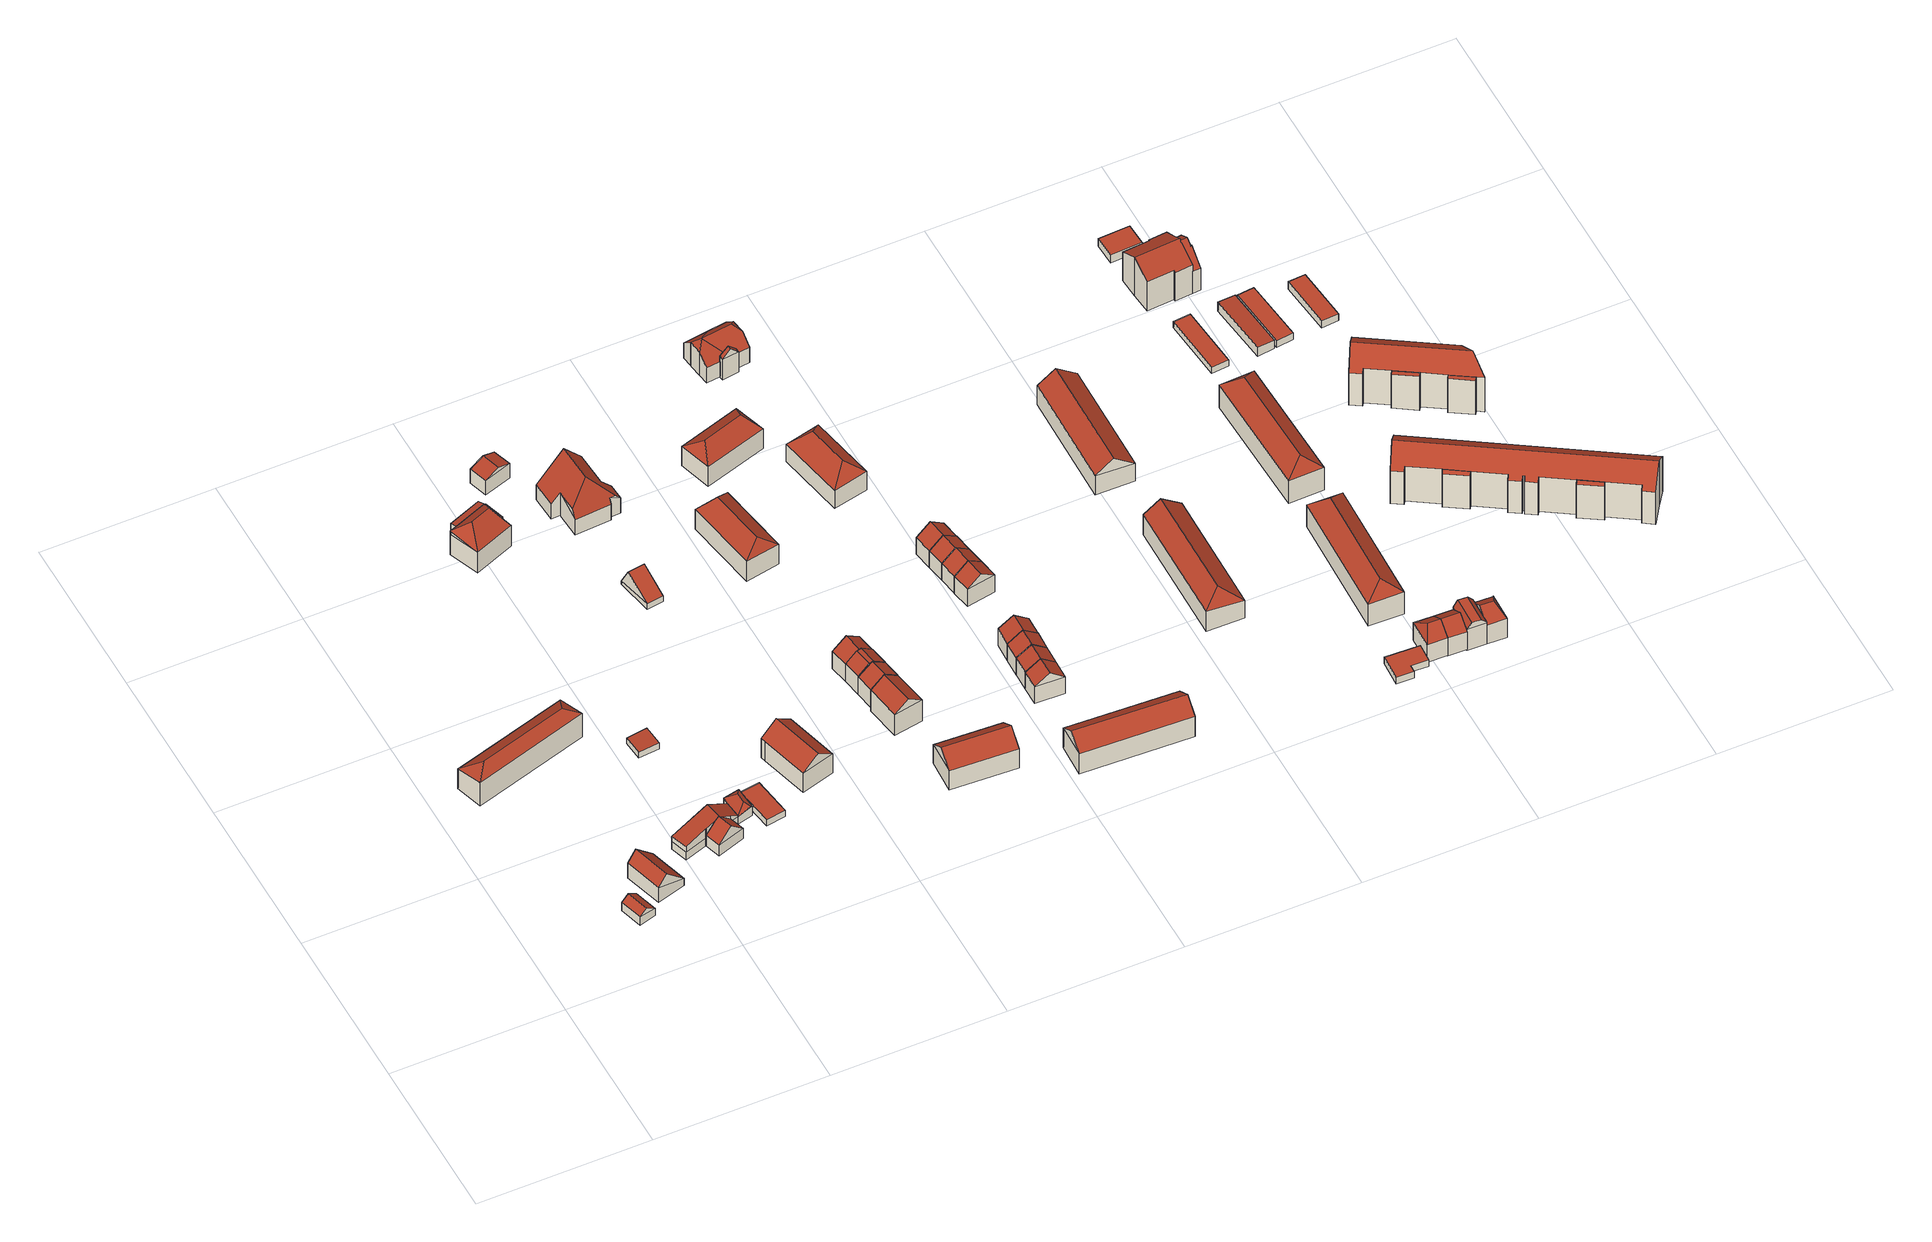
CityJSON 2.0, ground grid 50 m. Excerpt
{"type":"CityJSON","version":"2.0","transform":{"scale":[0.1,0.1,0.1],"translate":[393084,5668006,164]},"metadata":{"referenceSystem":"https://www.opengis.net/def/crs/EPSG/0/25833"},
"CityObjects":{
"building1":{"type":"Building","attributes":{"Dachtyp_tdc":"tdcGableRoof","Gemeindeschluessel":14627140,"Dachneigung":35.38,"QualitaetDacherkennung":82,"Geometrietyp2DReferenz":"3000","function":"31001_9998","roofType":"3100","measuredHeight":4.7},"geometry":[{"type":"MultiSurface","lod":"2","boundaries":[[[0,1,2,3]],[[1,4,5,2]],[[4,6,7,5]],[[6,0,3,7]],[[4,1,8]],[[0,6,9]],[[1,0,9,8]],[[6,4,8,9]],[[3,2,5,7]]],"semantics":{"surfaces":[{"type":"WallSurface"},{"type":"RoofSurface"},{"type":"GroundSurface"}],"values":[0,0,0,0,0,0,1,1,2]}}]},
"building2":{"type":"Building","attributes":{"Dachtyp_tdc":"tdcGableRoof","Gemeindeschluessel":14627140,"Dachneigung":45.88,"QualitaetDacherkennung":68,"Geometrietyp2DReferenz":"3000","function":"31001_9998","roofType":"3100","measuredHeight":8.75},"geometry":[{"type":"MultiSurface","lod":"2","boundaries":[[[10,11,12,13]],[[11,14,15,12]],[[14,16,17,15]],[[16,10,13,17]],[[14,11,18]],[[10,16,19]],[[11,10,19,18]],[[16,14,18,19]],[[13,12,15,17]]],"semantics":{"surfaces":[{"type":"WallSurface"},{"type":"RoofSurface"},{"type":"GroundSurface"}],"values":[0,0,0,0,0,0,1,1,2]}}]},
"building3":{"type":"Building","attributes":{"Dachtyp_tdc":"tdcHipRoof","Gemeindeschluessel":14627140,"Dachneigung":37.6,"QualitaetDacherkennung":74,"Geometrietyp2DReferenz":"3000","function":"31001_9998","roofType":"3200","measuredHeight":11.15},"geometry":[{"type":"MultiSurface","lod":"2","boundaries":[[[20,21,22,23]],[[21,24,25,22]],[[24,26,27,25]],[[26,20,23,27]],[[24,21,28]],[[20,26,29]],[[21,20,29,28]],[[26,24,28,29]],[[23,22,25,27]]],"semantics":{"surfaces":[{"type":"WallSurface"},{"type":"RoofSurface"},{"type":"GroundSurface"}],"values":[0,0,0,0,1,1,1,1,2]}}]},
"building4":{"type":"Building","attributes":{"Gemeindeschluessel":14627140,"Geometrietyp2DReferenz":"3000","function":"31001_9998","roofType":"9999"},"children":["building4-1","building4-2"]},
"building4-1":{"type":"BuildingPart","attributes":{"Dachtyp_tdc":"tdcGableRoof","Dachneigung":44.48,"QualitaetDacherkennung":77,"Geometrietyp2DReferenz":"3000","roofType":"3100","measuredHeight":8.01},"parents":["building4"],"geometry":[{"type":"MultiSurface","lod":"2","boundaries":[[[30,31,32,33,34]],[[31,35,36,32]],[[35,37,38,39,36]],[[35,31,40]],[[31,30,41,42,40]],[[37,35,40,42,43]],[[33,32,36,39]],[[34,33,39,38]],[[30,34,38,37]],[[43,42,41,44]],[[30,37,43,44,41]]],"semantics":{"surfaces":[{"type":"WallSurface"},{"type":"RoofSurface"},{"type":"GroundSurface"},{"type":"ClosureSurface"}],"values":[0,0,0,0,1,1,2,3,3,0,3]}}]},
"building4-2":{"type":"BuildingPart","attributes":{"Dachtyp_tdc":"tdcGableRoof","Dachneigung":12.63,"QualitaetDacherkennung":16,"Geometrietyp2DReferenz":"3000","roofType":"3100","measuredHeight":7.34},"parents":["building4"],"geometry":[{"type":"MultiSurface","lod":"2","boundaries":[[[45,46,47,48]],[[46,49,50,47]],[[49,34,33,50]],[[38,51,52,39]],[[51,53,54,52]],[[53,45,48,54]],[[55,56,57,43,44,58,59]],[[46,58,44,41,60,61]],[[46,61,49]],[[49,61,60,34]],[[60,30,34]],[[45,59,58,46]],[[53,55,59,45]],[[38,37,57,56,51]],[[51,56,55,53]],[[48,47,50,33,39,52,54]],[[39,33,34,38]],[[30,60,41]],[[37,43,57]],[[34,30,37,38]],[[30,41,44,43,37]]],"semantics":{"surfaces":[{"type":"WallSurface"},{"type":"RoofSurface"},{"type":"GroundSurface"},{"type":"ClosureSurface"}],"values":[0,0,0,0,0,0,1,1,0,0,0,0,0,0,0,2,3,0,0,3,3]}}]},
"building5":{"type":"Building","attributes":{"Dachtyp_tdc":"tdcPolyFlatRoof","Gemeindeschluessel":14627140,"Dachneigung":3.39,"QualitaetDacherkennung":68,"Geometrietyp2DReferenz":"3000","function":"31001_9998","roofType":"2100","measuredHeight":2.4},"geometry":[{"type":"MultiSurface","lod":"2","boundaries":[[[62,63,64,65]],[[63,66,67,64]],[[66,68,69,67]],[[68,62,65,69]],[[68,66,63,62]],[[65,64,67,69]]],"semantics":{"surfaces":[{"type":"WallSurface"},{"type":"RoofSurface"},{"type":"GroundSurface"}],"values":[0,0,0,0,1,2]}}]},
"building6":{"type":"Building","attributes":{"Dachtyp_tdc":"tdcFreeFormRoof","Gemeindeschluessel":14627140,"Dachneigung":31.11,"QualitaetDacherkennung":66,"Geometrietyp2DReferenz":"3000","function":"31001_9998","roofType":"5000","measuredHeight":4.43},"geometry":[{"type":"MultiSurface","lod":"2","boundaries":[[[46,70,71,72]],[[70,73,74,71]],[[73,75,76,74]],[[75,77,78,76]],[[77,46,72,78]],[[79,80,77]],[[81,73,70]],[[79,75,73,81,80]],[[77,80,81,70,46]],[[77,75,79]],[[72,71,74,76,78]]],"semantics":{"surfaces":[{"type":"WallSurface"},{"type":"RoofSurface"},{"type":"GroundSurface"}],"values":[0,0,0,0,0,1,1,1,1,0,2]}}]},
"building7":{"type":"Building","attributes":{"Dachtyp_tdc":"tdcPolyFlatRoof","Gemeindeschluessel":14627140,"Dachneigung":0,"QualitaetDacherkennung":79,"Geometrietyp2DReferenz":"3000","function":"31001_9998","roofType":"1000","measuredHeight":2.15},"geometry":[{"type":"MultiSurface","lod":"2","boundaries":[[[82,83,84,85]],[[83,86,87,84]],[[86,88,89,87]],[[88,82,85,89]],[[88,86,83,82]],[[85,84,87,89]]],"semantics":{"surfaces":[{"type":"WallSurface"},{"type":"RoofSurface"},{"type":"GroundSurface"}],"values":[0,0,0,0,1,2]}}]},
"building8":{"type":"Building","attributes":{"Gemeindeschluessel":14627140,"Geometrietyp2DReferenz":"3000","function":"31001_9998","roofType":"9999"},"children":["building8-1","building8-2","building8-3"]},
"building8-1":{"type":"BuildingPart","attributes":{"Dachtyp_tdc":"tdcPolyFlatRoof","Dachneigung":12.47,"QualitaetDacherkennung":44,"Geometrietyp2DReferenz":"3000","roofType":"2100","measuredHeight":8.71},"parents":["building8"],"geometry":[{"type":"MultiSurface","lod":"2","boundaries":[[[90,91,92,93,94]],[[91,95,96,97,92]],[[98,95,91,90]],[[93,92,97,99]],[[100,96,95,98,101]],[[99,97,96,102]],[[102,96,100]],[[94,93,99,102,100,101]],[[94,101,98,90]]],"semantics":{"surfaces":[{"type":"WallSurface"},{"type":"RoofSurface"},{"type":"GroundSurface"},{"type":"ClosureSurface"}],"values":[0,0,1,2,0,3,3,3,3]}}]},
"building8-2":{"type":"BuildingPart","attributes":{"Dachtyp_tdc":"tdcHipAndGableRoof","Dachneigung":12.35,"QualitaetDacherkennung":29,"Geometrietyp2DReferenz":"3000","roofType":"5000","measuredHeight":5.88},"parents":["building8"],"geometry":[{"type":"MultiSurface","lod":"2","boundaries":[[[96,103,104,97]],[[103,105,106,104]],[[105,107,108,106]],[[105,103,109]],[[103,96,100,110,109]],[[107,105,109,110]],[[97,104,106,108,99]],[[97,99,102,96]],[[99,108,107,102]],[[102,100,96]],[[107,110,100,102]]],"semantics":{"surfaces":[{"type":"WallSurface"},{"type":"RoofSurface"},{"type":"GroundSurface"},{"type":"ClosureSurface"}],"values":[0,0,0,1,1,1,2,3,3,3,3]}}]},
"building8-3":{"type":"BuildingPart","attributes":{"Dachtyp_tdc":"tdcHipRoof","Dachneigung":42.45,"QualitaetDacherkennung":59,"Geometrietyp2DReferenz":"3000","roofType":"3200","measuredHeight":12.35},"parents":["building8"],"geometry":[{"type":"MultiSurface","lod":"2","boundaries":[[[111,112,113,108,107]],[[112,114,115,113]],[[114,116,117,115]],[[116,94,93,117]],[[112,118,119,120]],[[121,114,122]],[[119,123,121,122,120]],[[114,112,120,122]],[[116,121,123,90,94]],[[114,121,116]],[[101,98,119,118,111]],[[111,118,112]],[[93,99,108,113,115,117]],[[99,93,94,101,100,102]],[[107,110,100,101,111]],[[99,102,107,108]],[[107,102,100,110]],[[98,90,123,119]],[[94,90,98,101]]],"semantics":{"surfaces":[{"type":"WallSurface"},{"type":"RoofSurface"},{"type":"GroundSurface"},{"type":"ClosureSurface"}],"values":[0,0,0,0,1,1,1,1,0,0,0,0,2,3,0,3,3,0,3]}}]},
"building9":{"type":"Building","attributes":{"Dachtyp_tdc":"tdcFreeFormRoof","Gemeindeschluessel":14627140,"Dachneigung":37.09,"QualitaetDacherkennung":83,"Geometrietyp2DReferenz":"3000","function":"31001_9998","roofType":"5000","measuredHeight":10.74},"geometry":[{"type":"MultiSurface","lod":"2","boundaries":[[[124,125,126,127]],[[125,128,129,126]],[[128,130,131,129]],[[130,132,133,131]],[[132,124,127,133]],[[134,128,125,135]],[[130,134,135,124,132]],[[125,124,135]],[[130,128,134]],[[127,126,129,131,133]]],"semantics":{"surfaces":[{"type":"WallSurface"},{"type":"RoofSurface"},{"type":"GroundSurface"}],"values":[0,0,0,0,0,1,1,0,0,2]}}]},
"building10":{"type":"Building","attributes":{"Dachtyp_tdc":"tdcGableRoof","Gemeindeschluessel":14627140,"Dachneigung":31.87,"QualitaetDacherkennung":8,"Geometrietyp2DReferenz":"3000","function":"31001_9998","roofType":"3100","measuredHeight":7},"geometry":[{"type":"MultiSurface","lod":"2","boundaries":[[[136,137,138,139]],[[137,140,141,138]],[[140,142,143,141]],[[142,136,139,143]],[[140,137,144]],[[136,142,145]],[[137,136,145,144]],[[142,140,144,145]],[[139,138,141,143]]],"semantics":{"surfaces":[{"type":"WallSurface"},{"type":"RoofSurface"},{"type":"GroundSurface"}],"values":[0,0,0,0,0,0,1,1,2]}}]},
"building11":{"type":"Building","attributes":{"Dachtyp_tdc":"tdcGableRoof","Gemeindeschluessel":14627140,"Dachneigung":19.67,"QualitaetDacherkennung":69,"Geometrietyp2DReferenz":"3000","function":"31001_9998","roofType":"3100","measuredHeight":6.83},"geometry":[{"type":"MultiSurface","lod":"2","boundaries":[[[146,147,148,149]],[[147,150,151,148]],[[150,152,153,151]],[[152,146,149,153]],[[150,147,154]],[[146,152,155]],[[147,146,155,154]],[[152,150,154,155]],[[149,148,151,153]]],"semantics":{"surfaces":[{"type":"WallSurface"},{"type":"RoofSurface"},{"type":"GroundSurface"}],"values":[0,0,0,0,0,0,1,1,2]}}]},
"building12":{"type":"Building","attributes":{"Dachtyp_tdc":"tdcFreeFormRoof","Gemeindeschluessel":14627140,"Dachneigung":48.6,"QualitaetDacherkennung":55,"Geometrietyp2DReferenz":"3000","function":"31001_9998","roofType":"5000","measuredHeight":14.61},"geometry":[{"type":"MultiSurface","lod":"2","boundaries":[[[156,157,158,159]],[[157,160,161,158]],[[160,162,163,161]],[[162,164,165,163]],[[164,166,167,165]],[[166,168,169,167]],[[168,170,171,169]],[[170,172,173,171]],[[172,174,175,173]],[[174,156,159,175]],[[176,177,174,172,170,178]],[[178,168,166,164,162,179,176]],[[177,176,179,160,157,156]],[[162,160,179]],[[170,168,178]],[[156,174,177]],[[159,158,161,163,165,167,169,171,173,175]]],"semantics":{"surfaces":[{"type":"WallSurface"},{"type":"RoofSurface"},{"type":"GroundSurface"}],"values":[0,0,0,0,0,0,0,0,0,0,1,1,1,0,0,0,2]}}]},
"building13":{"type":"Building","attributes":{"Dachtyp_tdc":"tdcGableRoof","Gemeindeschluessel":14627140,"Dachneigung":35.71,"QualitaetDacherkennung":85,"Geometrietyp2DReferenz":"3000","function":"31001_9998","roofType":"3100","measuredHeight":10.92},"geometry":[{"type":"MultiSurface","lod":"2","boundaries":[[[180,181,182,183]],[[181,184,185,182]],[[184,186,187,185]],[[186,180,183,187]],[[184,181,188]],[[180,186,189]],[[181,180,189,188]],[[186,184,188,189]],[[183,182,185,187]]],"semantics":{"surfaces":[{"type":"WallSurface"},{"type":"RoofSurface"},{"type":"GroundSurface"}],"values":[0,0,0,0,0,0,1,1,2]}}]},
"building14":{"type":"Building","attributes":{"Dachtyp_tdc":"tdcGableRoof","Gemeindeschluessel":14627140,"Dachneigung":35.87,"QualitaetDacherkennung":84,"Geometrietyp2DReferenz":"3000","function":"31001_9998","roofType":"3100","measuredHeight":9.65},"geometry":[{"type":"MultiSurface","lod":"2","boundaries":[[[190,191,192,193]],[[191,186,194,192]],[[186,195,196,194]],[[195,190,193,196]],[[186,191,197]],[[190,195,198]],[[191,190,198,197]],[[195,186,197,198]],[[193,192,194,196]]],"semantics":{"surfaces":[{"type":"WallSurface"},{"type":"RoofSurface"},{"type":"GroundSurface"}],"values":[0,0,0,0,0,0,1,1,2]}}]},
"building15":{"type":"Building","attributes":{"Dachtyp_tdc":"tdcCutGableRoof","Gemeindeschluessel":14627140,"Dachneigung":36.49,"QualitaetDacherkennung":80,"Geometrietyp2DReferenz":"3000","function":"31001_9998","roofType":"9999","measuredHeight":9.32},"geometry":[{"type":"MultiSurface","lod":"2","boundaries":[[[199,200,201,202]],[[200,203,204,201]],[[203,205,206,204]],[[205,199,202,206]],[[200,199,207,208]],[[203,200,208,209]],[[205,203,209,210]],[[199,205,210,207]],[[209,208,207,210]],[[202,201,204,206]]],"semantics":{"surfaces":[{"type":"WallSurface"},{"type":"RoofSurface"},{"type":"GroundSurface"}],"values":[0,0,0,0,1,0,1,0,1,2]}}]},
"building16":{"type":"Building","attributes":{"Dachtyp_tdc":"tdcGableRoof","Gemeindeschluessel":14627140,"Dachneigung":36.34,"QualitaetDacherkennung":74,"Geometrietyp2DReferenz":"3000","function":"31001_9998","roofType":"3100","measuredHeight":9.5},"geometry":[{"type":"MultiSurface","lod":"2","boundaries":[[[211,212,202,213]],[[212,214,206,202]],[[214,215,216,206]],[[215,211,213,216]],[[214,212,217]],[[211,215,218]],[[212,211,218,217]],[[215,214,217,218]],[[213,202,206,216]]],"semantics":{"surfaces":[{"type":"WallSurface"},{"type":"RoofSurface"},{"type":"GroundSurface"}],"values":[0,0,0,0,0,0,1,1,2]}}]},
"building17":{"type":"Building","attributes":{"Dachtyp_tdc":"tdcGableRoof","Gemeindeschluessel":14627140,"Dachneigung":37.17,"QualitaetDacherkennung":79,"Geometrietyp2DReferenz":"3000","function":"31001_9998","roofType":"3100","measuredHeight":10.77},"geometry":[{"type":"MultiSurface","lod":"2","boundaries":[[[219,220,221,222]],[[220,223,224,221]],[[223,225,226,224]],[[225,219,222,226]],[[223,220,227]],[[219,225,228]],[[220,219,228,227]],[[225,223,227,228]],[[222,221,224,226]]],"semantics":{"surfaces":[{"type":"WallSurface"},{"type":"RoofSurface"},{"type":"GroundSurface"}],"values":[0,0,0,0,0,0,1,1,2]}}]},
"building18":{"type":"Building","attributes":{"Dachtyp_tdc":"tdcHipRoof","Gemeindeschluessel":14627140,"Dachneigung":37.35,"QualitaetDacherkennung":88,"Geometrietyp2DReferenz":"3000","function":"31001_9998","roofType":"3200","measuredHeight":11.15},"geometry":[{"type":"MultiSurface","lod":"2","boundaries":[[[229,230,231,232]],[[230,233,234,231]],[[233,235,236,234]],[[235,229,232,236]],[[233,230,237]],[[229,235,238]],[[230,229,238,237]],[[235,233,237,238]],[[232,231,234,236]]],"semantics":{"surfaces":[{"type":"WallSurface"},{"type":"RoofSurface"},{"type":"GroundSurface"}],"values":[0,0,0,0,1,1,1,1,2]}}]},
"building19":{"type":"Building","attributes":{"Dachtyp_tdc":"tdcHipRoof","Gemeindeschluessel":14627140,"Dachneigung":37.29,"QualitaetDacherkennung":80,"Geometrietyp2DReferenz":"3000","function":"31001_9998","roofType":"3200","measuredHeight":11.02},"geometry":[{"type":"MultiSurface","lod":"2","boundaries":[[[239,240,241,242]],[[240,243,244,241]],[[243,245,246,244]],[[245,239,242,246]],[[243,240,247]],[[239,245,248]],[[240,239,248,247]],[[245,243,247,248]],[[242,241,244,246]]],"semantics":{"surfaces":[{"type":"WallSurface"},{"type":"RoofSurface"},{"type":"GroundSurface"}],"values":[0,0,0,0,1,1,1,1,2]}}]},
"building20":{"type":"Building","attributes":{"Dachtyp_tdc":"tdcGableRoof","Gemeindeschluessel":14627140,"Dachneigung":36.19,"QualitaetDacherkennung":88,"Geometrietyp2DReferenz":"3000","function":"31001_9998","roofType":"3100","measuredHeight":9.39},"geometry":[{"type":"MultiSurface","lod":"2","boundaries":[[[249,250,251,252]],[[250,253,254,251]],[[253,255,256,254]],[[255,249,252,256]],[[253,250,257]],[[249,255,258]],[[250,249,258,257]],[[255,253,257,258]],[[252,251,254,256]]],"semantics":{"surfaces":[{"type":"WallSurface"},{"type":"RoofSurface"},{"type":"GroundSurface"}],"values":[0,0,0,0,0,0,1,1,2]}}]},
"building21":{"type":"Building","attributes":{"Dachtyp_tdc":"tdcGableRoof","Gemeindeschluessel":14627140,"Dachneigung":35.58,"QualitaetDacherkennung":94,"Geometrietyp2DReferenz":"3000","function":"31001_9998","roofType":"3100","measuredHeight":9.38},"geometry":[{"type":"MultiSurface","lod":"2","boundaries":[[[259,260,261,256]],[[260,262,263,261]],[[262,249,252,263]],[[249,259,256,252]],[[262,260,264]],[[259,249,265]],[[260,259,265,264]],[[249,262,264,265]],[[256,261,263,252]]],"semantics":{"surfaces":[{"type":"WallSurface"},{"type":"RoofSurface"},{"type":"GroundSurface"}],"values":[0,0,0,0,0,0,1,1,2]}}]},
"building22":{"type":"Building","attributes":{"Dachtyp_tdc":"tdcGableRoof","Gemeindeschluessel":14627140,"Dachneigung":35.73,"QualitaetDacherkennung":94,"Geometrietyp2DReferenz":"3000","function":"31001_9998","roofType":"3100","measuredHeight":9.46},"geometry":[{"type":"MultiSurface","lod":"2","boundaries":[[[266,267,268,269]],[[267,270,271,268]],[[270,272,273,271]],[[272,266,269,273]],[[270,267,274]],[[266,272,275]],[[267,266,275,274]],[[272,270,274,275]],[[269,268,271,273]]],"semantics":{"surfaces":[{"type":"WallSurface"},{"type":"RoofSurface"},{"type":"GroundSurface"}],"values":[0,0,0,0,0,0,1,1,2]}}]},
"building23":{"type":"Building","attributes":{"Dachtyp_tdc":"tdcGableRoof","Gemeindeschluessel":14627140,"Dachneigung":37.24,"QualitaetDacherkennung":89,"Geometrietyp2DReferenz":"3000","function":"31001_9998","roofType":"3100","measuredHeight":11.14},"geometry":[{"type":"MultiSurface","lod":"2","boundaries":[[[276,277,278,279]],[[277,280,281,278]],[[280,282,283,281]],[[282,276,279,283]],[[280,277,284]],[[276,282,285]],[[277,276,285,284]],[[282,280,284,285]],[[279,278,281,283]]],"semantics":{"surfaces":[{"type":"WallSurface"},{"type":"RoofSurface"},{"type":"GroundSurface"}],"values":[0,0,0,0,0,0,1,1,2]}}]},
"building24":{"type":"Building","attributes":{"Dachtyp_tdc":"tdcGableRoof","Gemeindeschluessel":14627140,"Dachneigung":35.56,"QualitaetDacherkennung":81,"Geometrietyp2DReferenz":"3000","function":"31001_9998","roofType":"3100","measuredHeight":9.46},"geometry":[{"type":"MultiSurface","lod":"2","boundaries":[[[267,286,287,268]],[[286,288,289,287]],[[288,290,271,289]],[[290,267,268,271]],[[288,286,291]],[[267,290,292]],[[286,267,292,291]],[[290,288,291,292]],[[268,287,289,271]]],"semantics":{"surfaces":[{"type":"WallSurface"},{"type":"RoofSurface"},{"type":"GroundSurface"}],"values":[0,0,0,0,0,0,1,1,2]}}]},
"building25":{"type":"Building","attributes":{"Dachtyp_tdc":"tdcHipRoof","Gemeindeschluessel":14627140,"Dachneigung":34.27,"QualitaetDacherkennung":79,"Geometrietyp2DReferenz":"3000","function":"31001_9998","roofType":"3200","measuredHeight":10.43},"geometry":[{"type":"MultiSurface","lod":"2","boundaries":[[[293,294,295,296]],[[294,297,298,295]],[[297,299,300,298]],[[299,293,296,300]],[[297,294,301]],[[293,299,302]],[[294,293,302,301]],[[299,297,301,302]],[[296,295,298,300]]],"semantics":{"surfaces":[{"type":"WallSurface"},{"type":"RoofSurface"},{"type":"GroundSurface"}],"values":[0,0,0,0,1,1,1,1,2]}}]},
"building26":{"type":"Building","attributes":{"Dachtyp_tdc":"tdcGableRoof","Gemeindeschluessel":14627140,"Dachneigung":36.04,"QualitaetDacherkennung":78,"Geometrietyp2DReferenz":"3000","function":"31001_9998","roofType":"3100","measuredHeight":9.46},"geometry":[{"type":"MultiSurface","lod":"2","boundaries":[[[303,304,305,306]],[[304,307,308,305]],[[307,309,310,308]],[[309,303,306,310]],[[307,304,311]],[[303,309,312]],[[304,303,312,311]],[[309,307,311,312]],[[306,305,308,310]]],"semantics":{"surfaces":[{"type":"WallSurface"},{"type":"RoofSurface"},{"type":"GroundSurface"}],"values":[0,0,0,0,0,0,1,1,2]}}]},
"building27":{"type":"Building","attributes":{"Dachtyp_tdc":"tdcGableRoof","Gemeindeschluessel":14627140,"Dachneigung":35.63,"QualitaetDacherkennung":84,"Geometrietyp2DReferenz":"3000","function":"31001_9998","roofType":"3100","measuredHeight":9.38},"geometry":[{"type":"MultiSurface","lod":"2","boundaries":[[[309,313,314,315]],[[313,316,317,314]],[[316,303,318,317]],[[303,309,315,318]],[[316,313,319]],[[309,303,312]],[[313,309,312,319]],[[303,316,319,312]],[[315,314,317,318]]],"semantics":{"surfaces":[{"type":"WallSurface"},{"type":"RoofSurface"},{"type":"GroundSurface"}],"values":[0,0,0,0,0,0,1,1,2]}}]},
"building28":{"type":"Building","attributes":{"Dachtyp_tdc":"tdcGableRoof","Gemeindeschluessel":14627140,"Dachneigung":35.98,"QualitaetDacherkennung":83,"Geometrietyp2DReferenz":"3000","function":"31001_9998","roofType":"3100","measuredHeight":9.38},"geometry":[{"type":"MultiSurface","lod":"2","boundaries":[[[320,316,317,321]],[[316,313,314,317]],[[313,322,323,314]],[[322,320,321,323]],[[313,316,324]],[[320,322,325]],[[316,320,325,324]],[[322,313,324,325]],[[321,317,314,323]]],"semantics":{"surfaces":[{"type":"WallSurface"},{"type":"RoofSurface"},{"type":"GroundSurface"}],"values":[0,0,0,0,0,0,1,1,2]}}]},
"building29":{"type":"Building","attributes":{"Dachtyp_tdc":"tdcGableRoof","Gemeindeschluessel":14627140,"Dachneigung":35.87,"QualitaetDacherkennung":76,"Geometrietyp2DReferenz":"3000","function":"31001_9998","roofType":"3100","measuredHeight":9.39},"geometry":[{"type":"MultiSurface","lod":"2","boundaries":[[[322,326,327,323]],[[326,328,329,327]],[[328,330,321,329]],[[330,322,323,321]],[[328,326,331]],[[322,330,332]],[[326,322,332,331]],[[330,328,331,332]],[[323,327,329,321]]],"semantics":{"surfaces":[{"type":"WallSurface"},{"type":"RoofSurface"},{"type":"GroundSurface"}],"values":[0,0,0,0,0,0,1,1,2]}}]},
"building30":{"type":"Building","attributes":{"Gemeindeschluessel":14627140,"Geometrietyp2DReferenz":"3000","function":"31001_9998","roofType":"9999"},"children":["building30-1","building30-2"]},
"building30-1":{"type":"BuildingPart","attributes":{"Dachtyp_tdc":"tdcHippedGableRoof","Dachneigung":44.82,"QualitaetDacherkennung":77,"Geometrietyp2DReferenz":"3000","roofType":"3300","measuredHeight":10.81},"parents":["building30"],"geometry":[{"type":"MultiSurface","lod":"2","boundaries":[[[333,334,335,336]],[[334,337,338,335]],[[337,339,340,338]],[[339,341,342,340]],[[341,343,344,342]],[[343,345,346,344]],[[345,347,348,346]],[[347,349,350,348]],[[349,351,352,350]],[[351,353,354,352]],[[355,333,336,356]],[[349,347,357]],[[339,337,334,358]],[[347,345,343,358,357]],[[343,341,339,358]],[[359,353,351,349,357,358]],[[334,333,355,359,358]],[[336,335,338,340,342,344,346,348,350,352,354,360,356]],[[360,354,353,359]],[[355,356,360,359]]],"semantics":{"surfaces":[{"type":"WallSurface"},{"type":"RoofSurface"},{"type":"GroundSurface"},{"type":"ClosureSurface"}],"values":[0,0,0,0,0,0,0,0,0,0,0,1,1,1,1,1,1,2,3,3]}}]},
"building30-2":{"type":"BuildingPart","attributes":{"Dachtyp_tdc":"tdcGableRoof","Dachneigung":42.93,"QualitaetDacherkennung":39,"Geometrietyp2DReferenz":"3000","roofType":"3100","measuredHeight":10.03},"parents":["building30"],"geometry":[{"type":"MultiSurface","lod":"2","boundaries":[[[361,362,363,354]],[[362,364,365,363]],[[364,366,356,365]],[[366,355,356]],[[361,354,353]],[[361,367,368,362]],[[364,368,367,366]],[[367,361,366]],[[362,368,364]],[[363,365,356,360,354]],[[361,353,359,355,366]],[[353,354,360,359]],[[359,360,356,355]]],"semantics":{"surfaces":[{"type":"WallSurface"},{"type":"RoofSurface"},{"type":"GroundSurface"},{"type":"ClosureSurface"}],"values":[0,0,0,0,0,1,1,0,0,2,0,3,3]}}]},
"building31":{"type":"Building","attributes":{"Dachtyp_tdc":"tdcHipAndGableRoof","Gemeindeschluessel":14627140,"Dachneigung":37.37,"QualitaetDacherkennung":92,"Geometrietyp2DReferenz":"3000","function":"31001_9998","roofType":"5000","measuredHeight":11.15},"geometry":[{"type":"MultiSurface","lod":"2","boundaries":[[[369,370,371,372]],[[370,373,374,371]],[[373,375,376,374]],[[375,369,372,376]],[[373,370,377]],[[369,375,378]],[[370,369,378,377]],[[375,373,377,378]],[[372,371,374,376]]],"semantics":{"surfaces":[{"type":"WallSurface"},{"type":"RoofSurface"},{"type":"GroundSurface"}],"values":[0,0,0,0,1,0,1,1,2]}}]},
"building32":{"type":"Building","attributes":{"Dachtyp_tdc":"tdcGableRoof","Gemeindeschluessel":14627140,"Dachneigung":37.33,"QualitaetDacherkennung":94,"Geometrietyp2DReferenz":"3000","function":"31001_9998","roofType":"3100","measuredHeight":11.13},"geometry":[{"type":"MultiSurface","lod":"2","boundaries":[[[379,380,381,382]],[[380,383,384,381]],[[383,385,386,384]],[[385,379,382,386]],[[383,380,387]],[[379,385,388]],[[380,379,388,387]],[[385,383,387,388]],[[382,381,384,386]]],"semantics":{"surfaces":[{"type":"WallSurface"},{"type":"RoofSurface"},{"type":"GroundSurface"}],"values":[0,0,0,0,0,0,1,1,2]}}]},
"building33":{"type":"Building","attributes":{"Dachtyp_tdc":"tdcPolyFlatRoof","Gemeindeschluessel":14627140,"Dachneigung":0,"QualitaetDacherkennung":88,"Geometrietyp2DReferenz":"3000","function":"31001_9998","roofType":"1000","measuredHeight":2.33},"geometry":[{"type":"MultiSurface","lod":"2","boundaries":[[[389,390,391,392]],[[390,393,394,391]],[[393,395,396,394]],[[395,397,398,396]],[[397,399,400,398]],[[399,389,392,400]],[[399,397,395,393,390,389]],[[392,391,394,396,398,400]]],"semantics":{"surfaces":[{"type":"WallSurface"},{"type":"RoofSurface"},{"type":"GroundSurface"}],"values":[0,0,0,0,0,0,1,2]}}]},
"building34":{"type":"Building","attributes":{"Dachtyp_tdc":"tdcHipAndGableRoof","Gemeindeschluessel":14627140,"Dachneigung":36.68,"QualitaetDacherkennung":92,"Geometrietyp2DReferenz":"3000","function":"31001_9998","roofType":"5000","measuredHeight":9.56},"geometry":[{"type":"MultiSurface","lod":"2","boundaries":[[[401,402,403,404]],[[402,405,406,403]],[[405,407,408,406]],[[407,401,404,408]],[[405,402,409]],[[401,407,410]],[[402,401,410,409]],[[407,405,409,410]],[[404,403,406,408]]],"semantics":{"surfaces":[{"type":"WallSurface"},{"type":"RoofSurface"},{"type":"GroundSurface"}],"values":[0,0,0,0,1,0,1,1,2]}}]},
"building35":{"type":"Building","attributes":{"Dachtyp_tdc":"tdcHipRoof","Gemeindeschluessel":14627140,"Dachneigung":37.93,"QualitaetDacherkennung":95,"Geometrietyp2DReferenz":"3000","function":"31001_9998","roofType":"3200","measuredHeight":12.02},"geometry":[{"type":"MultiSurface","lod":"2","boundaries":[[[411,412,413,414]],[[412,415,416,413]],[[415,417,418,416]],[[417,411,414,418]],[[415,412,419]],[[411,417,420]],[[412,411,420,419]],[[417,415,419,420]],[[414,413,416,418]]],"semantics":{"surfaces":[{"type":"WallSurface"},{"type":"RoofSurface"},{"type":"GroundSurface"}],"values":[0,0,0,0,1,1,1,1,2]}}]},
"building36":{"type":"Building","attributes":{"Dachtyp_tdc":"tdcGableRoof","Gemeindeschluessel":14627140,"Dachneigung":37.08,"QualitaetDacherkennung":87,"Geometrietyp2DReferenz":"3000","function":"31001_9998","roofType":"3100","measuredHeight":9.69},"geometry":[{"type":"MultiSurface","lod":"2","boundaries":[[[407,421,422,423]],[[421,424,425,422]],[[424,401,426,425]],[[401,407,423,426]],[[424,421,427]],[[407,401,410]],[[421,407,410,427]],[[401,424,427,410]],[[423,422,425,426]]],"semantics":{"surfaces":[{"type":"WallSurface"},{"type":"RoofSurface"},{"type":"GroundSurface"}],"values":[0,0,0,0,0,0,1,1,2]}}]},
"building37":{"type":"Building","attributes":{"Dachtyp_tdc":"tdcCutGableRoof","Gemeindeschluessel":14627140,"Dachneigung":0.462,"QualitaetDacherkennung":44,"Geometrietyp2DReferenz":"3000","function":"31001_9998","roofType":"9999","measuredHeight":9.73},"geometry":[{"type":"MultiSurface","lod":"2","boundaries":[[[428,429,430,431]],[[429,432,433,430]],[[432,434,435,433]],[[434,436,437,435]],[[436,428,431,437]],[[436,438,439,428]],[[440,441,442,443,444]],[[439,438,445,440,444]],[[429,443,442,432]],[[428,439,444,443,429]],[[432,442,441,434]],[[434,441,440,445,438,436]],[[431,430,433,435,437]]],"semantics":{"surfaces":[{"type":"WallSurface"},{"type":"RoofSurface"},{"type":"GroundSurface"}],"values":[0,0,0,0,0,1,1,1,0,0,0,0,2]}}]},
"building38":{"type":"Building","attributes":{"Dachtyp_tdc":"tdcFreeFormRoof","Gemeindeschluessel":14627140,"Dachneigung":36.97,"QualitaetDacherkennung":88,"Geometrietyp2DReferenz":"3000","function":"31001_9998","roofType":"5000","measuredHeight":10.09},"geometry":[{"type":"MultiSurface","lod":"2","boundaries":[[[446,447,433,435]],[[447,448,430,433]],[[448,449,450,430]],[[449,451,452,450]],[[451,446,435,452]],[[453,454,451]],[[454,453,449,448,447,455]],[[451,454,455,446]],[[447,446,455]],[[451,449,453]],[[435,433,430,450,452]]],"semantics":{"surfaces":[{"type":"WallSurface"},{"type":"RoofSurface"},{"type":"GroundSurface"}],"values":[0,0,0,0,0,1,1,1,0,0,2]}}]},
"building39":{"type":"Building","attributes":{"Dachtyp_tdc":"tdcHipRoof","Gemeindeschluessel":14627140,"Dachneigung":36.25,"QualitaetDacherkennung":94,"Geometrietyp2DReferenz":"3000","function":"31001_9998","roofType":"3200","measuredHeight":12.15},"geometry":[{"type":"MultiSurface","lod":"2","boundaries":[[[456,457,458,459]],[[457,460,461,458]],[[460,462,463,461]],[[462,456,459,463]],[[460,457,464]],[[456,462,465]],[[457,456,465,464]],[[462,460,464,465]],[[459,458,461,463]]],"semantics":{"surfaces":[{"type":"WallSurface"},{"type":"RoofSurface"},{"type":"GroundSurface"}],"values":[0,0,0,0,1,1,1,1,2]}}]},
"building40":{"type":"Building","attributes":{"Dachtyp_tdc":"tdcPolyFlatRoof","Gemeindeschluessel":14627140,"Dachneigung":0,"QualitaetDacherkennung":95,"Geometrietyp2DReferenz":"3000","function":"31001_2463","roofType":"1000","measuredHeight":2.23},"geometry":[{"type":"MultiSurface","lod":"2","boundaries":[[[466,467,468,469]],[[467,470,471,468]],[[470,472,473,471]],[[472,466,469,473]],[[472,470,467,466]],[[469,468,471,473]]],"semantics":{"surfaces":[{"type":"WallSurface"},{"type":"RoofSurface"},{"type":"GroundSurface"}],"values":[0,0,0,0,1,2]}}]},
"building41":{"type":"Building","attributes":{"Gemeindeschluessel":14627140,"Geometrietyp2DReferenz":"3000","function":"31001_9998","roofType":"9999"},"children":["building41-1","building41-2"]},
"building41-1":{"type":"BuildingPart","attributes":{"Dachtyp_tdc":"tdcGableRoof","Dachneigung":43.5,"QualitaetDacherkennung":50,"Geometrietyp2DReferenz":"3000","roofType":"3100","measuredHeight":14.02},"parents":["building41"],"geometry":[{"type":"MultiSurface","lod":"2","boundaries":[[[474,475,476,477]],[[478,479,480,481]],[[479,482,483,480]],[[482,484,485,483]],[[484,486,487,485]],[[486,474,477,487]],[[482,479,478,488,489,490]],[[490,491,475,474,486,484,482]],[[477,476,492,493,481,480,483,485,487]],[[492,476,475,491,490]],[[478,481,493,488]],[[488,493,492,490,489]]],"semantics":{"surfaces":[{"type":"WallSurface"},{"type":"RoofSurface"},{"type":"GroundSurface"},{"type":"ClosureSurface"}],"values":[0,0,0,0,0,0,1,1,2,3,3,3]}}]},
"building41-2":{"type":"BuildingPart","attributes":{"Dachtyp_tdc":"tdcGableRoof","Dachneigung":30.42,"QualitaetDacherkennung":50,"Geometrietyp2DReferenz":"3000","roofType":"3100","measuredHeight":14.24},"parents":["building41"],"geometry":[{"type":"MultiSurface","lod":"2","boundaries":[[[494,495,496,497]],[[495,498,478,481,496]],[[499,500,501,476,475]],[[500,502,503,501]],[[502,504,505,503]],[[504,506,507,505]],[[506,508,509,507]],[[508,510,511,509]],[[510,494,497,511]],[[506,504,502,500,499,491,490,489,512]],[[512,498,495,494,510,508,506]],[[497,496,481,493,492,476,501,503,505,507,509,511]],[[488,478,498,512]],[[493,481,478,488]],[[499,475,491]],[[489,488,512]],[[475,476,492,490,491]],[[490,492,493,488,489]]],"semantics":{"surfaces":[{"type":"WallSurface"},{"type":"RoofSurface"},{"type":"GroundSurface"},{"type":"ClosureSurface"}],"values":[0,0,0,0,0,0,0,0,0,1,1,2,0,3,0,0,3,3]}}]},
"building42":{"type":"Building","attributes":{"Dachtyp_tdc":"tdcPolyFlatRoof","Gemeindeschluessel":14627140,"Dachneigung":0,"QualitaetDacherkennung":95,"Geometrietyp2DReferenz":"3000","function":"31001_9998","roofType":"1000","measuredHeight":2.87},"geometry":[{"type":"MultiSurface","lod":"2","boundaries":[[[513,514,515,516]],[[514,517,518,515]],[[517,519,520,518]],[[519,513,516,520]],[[519,517,514,513]],[[516,515,518,520]]],"semantics":{"surfaces":[{"type":"WallSurface"},{"type":"RoofSurface"},{"type":"GroundSurface"}],"values":[0,0,0,0,1,2]}}]},
"building43":{"type":"Building","attributes":{"Dachtyp_tdc":"tdcPolyFlatRoof","Gemeindeschluessel":14627140,"Dachneigung":3.22,"QualitaetDacherkennung":94,"Geometrietyp2DReferenz":"3000","function":"31001_2463","roofType":"2100","measuredHeight":3.24},"geometry":[{"type":"MultiSurface","lod":"2","boundaries":[[[521,522,523,524]],[[522,525,526,523]],[[525,527,528,526]],[[527,521,524,528]],[[527,525,522,521]],[[524,523,526,528]]],"semantics":{"surfaces":[{"type":"WallSurface"},{"type":"RoofSurface"},{"type":"GroundSurface"}],"values":[0,0,0,0,1,2]}}]},
"building44":{"type":"Building","attributes":{"Dachtyp_tdc":"tdcPolyFlatRoof","Gemeindeschluessel":14627140,"Dachneigung":0,"QualitaetDacherkennung":94,"Geometrietyp2DReferenz":"3000","function":"31001_2463","roofType":"1000","measuredHeight":2.51},"geometry":[{"type":"MultiSurface","lod":"2","boundaries":[[[529,530,531,532]],[[530,533,534,531]],[[533,535,536,534]],[[535,529,532,536]],[[535,533,530,529]],[[532,531,534,536]]],"semantics":{"surfaces":[{"type":"WallSurface"},{"type":"RoofSurface"},{"type":"GroundSurface"}],"values":[0,0,0,0,1,2]}}]},
"building45":{"type":"Building","attributes":{"Gemeindeschluessel":14627140,"Geometrietyp2DReferenz":"3000","function":"31001_9998","roofType":"9999"},"children":["building45-1","building45-2","building45-3"]},
"building45-1":{"type":"BuildingPart","attributes":{"Dachtyp_tdc":"tdcGableRoof","Dachneigung":36.72,"QualitaetDacherkennung":78,"Geometrietyp2DReferenz":"3000","roofType":"3100","measuredHeight":16.78},"parents":["building45"],"geometry":[{"type":"MultiSurface","lod":"2","boundaries":[[[537,538,539,540]],[[541,542,543,544]],[[542,545,546,543]],[[545,547,548,546]],[[547,549,550,548]],[[549,551,552,550]],[[551,553,554,552]],[[553,555,556,554]],[[555,557,558,556]],[[557,559,560,558]],[[561,562,563,564]],[[562,565,566,563]],[[565,567,568,566]],[[567,569,570,568]],[[569,571,572,570]],[[571,573,574,572]],[[573,575,576,574]],[[575,577,578,576]],[[577,579,580,578]],[[579,537,540,580]],[[575,573,571,569]],[[569,567,565,562,561,559,557,555,553,551,549,547,545,542,541,538,537,579,577,575]],[[540,539,544,543,546,548,550,552,554,556,558,560,564,563,566,568,570,572,574,576,578,580]],[[544,539,538,541]],[[564,560,559,561]]],"semantics":{"surfaces":[{"type":"WallSurface"},{"type":"RoofSurface"},{"type":"GroundSurface"},{"type":"ClosureSurface"}],"values":[0,0,0,0,0,0,0,0,0,0,0,0,0,0,0,0,0,0,0,0,1,1,2,3,3]}}]},
"building45-2":{"type":"BuildingPart","attributes":{"Dachtyp_tdc":"tdcPolyFlatRoof","Dachneigung":19.99,"QualitaetDacherkennung":37,"Geometrietyp2DReferenz":"3000","roofType":"2100","measuredHeight":12.98},"parents":["building45"],"geometry":[{"type":"MultiSurface","lod":"2","boundaries":[[[581,582,541,544,583]],[[584,539,538]],[[584,585,586,539]],[[585,581,583,586]],[[585,584,582,581]],[[583,544,539,586]],[[538,541,582,584]],[[538,539,544,541]]],"semantics":{"surfaces":[{"type":"WallSurface"},{"type":"RoofSurface"},{"type":"GroundSurface"},{"type":"ClosureSurface"}],"values":[0,0,0,0,1,2,0,3]}}]},
"building45-3":{"type":"BuildingPart","attributes":{"Dachtyp_tdc":"tdcPolyFlatRoof","Dachneigung":27.21,"QualitaetDacherkennung":38,"Geometrietyp2DReferenz":"3000","roofType":"2100","measuredHeight":13},"parents":["building45"],"geometry":[{"type":"MultiSurface","lod":"2","boundaries":[[[587,588,589,560,559]],[[588,590,591,589]],[[590,592,561,564,591]],[[592,590,588,587]],[[560,589,591,564]],[[559,561,592,587]],[[559,560,564,561]]],"semantics":{"surfaces":[{"type":"WallSurface"},{"type":"RoofSurface"},{"type":"GroundSurface"},{"type":"ClosureSurface"}],"values":[0,0,0,1,2,0,3]}}]},
"building46":{"type":"Building","attributes":{"Gemeindeschluessel":14627140,"Geometrietyp2DReferenz":"3000","function":"31001_9998","roofType":"9999"},"children":["building46-1","building46-2","building46-3"]},
"building46-1":{"type":"BuildingPart","attributes":{"Dachtyp_tdc":"tdcGableRoof","Dachneigung":36.77,"QualitaetDacherkennung":78,"Geometrietyp2DReferenz":"3000","roofType":"3100","measuredHeight":16.68},"parents":["building46"],"geometry":[{"type":"MultiSurface","lod":"2","boundaries":[[[593,594,595,596]],[[597,598,599,600]],[[597,601,602,598]],[[601,603,604,602]],[[603,605,606,604]],[[605,607,608,606]],[[607,609,610,608]],[[609,611,612,610]],[[611,613,614,612]],[[613,615,616,614]],[[615,617,618,616]],[[613,611,609,607]],[[607,605,603,601,597,600,594,593,617,615,613]],[[596,595,599,598,602,604,606,608,610,612,614,616,618]],[[600,599,595,594]],[[596,618,617,593]]],"semantics":{"surfaces":[{"type":"WallSurface"},{"type":"RoofSurface"},{"type":"GroundSurface"},{"type":"ClosureSurface"}],"values":[0,0,0,0,0,0,0,0,0,0,0,1,1,2,3,3]}}]},
"building46-2":{"type":"BuildingPart","attributes":{"Dachtyp_tdc":"tdcPolyFlatRoof","Dachneigung":13.11,"QualitaetDacherkennung":34,"Geometrietyp2DReferenz":"3000","roofType":"2100","measuredHeight":12.8},"parents":["building46"],"geometry":[{"type":"MultiSurface","lod":"2","boundaries":[[[617,619,620,618]],[[619,621,622,620]],[[621,593,596,622]],[[593,621,619,617]],[[618,620,622,596]],[[617,618,596,593]]],"semantics":{"surfaces":[{"type":"WallSurface"},{"type":"RoofSurface"},{"type":"GroundSurface"},{"type":"ClosureSurface"}],"values":[0,0,0,1,2,3]}}]},
"building46-3":{"type":"BuildingPart","attributes":{"Dachtyp_tdc":"tdcPolyFlatRoof","Dachneigung":8.35,"QualitaetDacherkennung":36,"Geometrietyp2DReferenz":"3000","roofType":"2100","measuredHeight":12.76},"parents":["building46"],"geometry":[{"type":"MultiSurface","lod":"2","boundaries":[[[623,597,598,624]],[[597,600,599,598]],[[594,625,626,595]],[[625,623,624,626]],[[625,594,600,597,623]],[[624,598,599,595,626]],[[595,599,600,594]]],"semantics":{"surfaces":[{"type":"WallSurface"},{"type":"RoofSurface"},{"type":"GroundSurface"},{"type":"ClosureSurface"}],"values":[0,0,0,0,1,2,3]}}]},
"building47":{"type":"Building","attributes":{"Dachtyp_tdc":"tdcPolyFlatRoof","Gemeindeschluessel":14627140,"Dachneigung":2.74,"QualitaetDacherkennung":94,"Geometrietyp2DReferenz":"3000","function":"31001_2463","roofType":"2100","measuredHeight":2.71},"geometry":[{"type":"MultiSurface","lod":"2","boundaries":[[[627,628,629,630]],[[628,631,632,629]],[[631,633,634,632]],[[633,627,630,634]],[[633,631,628,627]],[[630,629,632,634]]],"semantics":{"surfaces":[{"type":"WallSurface"},{"type":"RoofSurface"},{"type":"GroundSurface"}],"values":[0,0,0,0,1,2]}}]}
},
"vertices":[
[216,9,240],[196,76,240],[196,76,210],[216,9,210],[244,90,237],[244,90,210],[264,22,237],[264,22,210],[218,82,257],[237,15,257],
[294,62,261],[261,173,261],[261,173,206],[294,62,206],[344,198,232],[344,198,206],[377,86,232],[377,86,206],[287,181,293],[320,70,293],
[1,617,305],[339,716,305],[339,716,232],[1,617,232],[362,637,319],[362,637,232],[25,538,319],[25,538,232],[315,656,343],[55,580,343],
[572,214,237],[586,171,237],[586,171,198],[572,214,198],[572,214,226],[505,144,237],[505,144,198],[491,190,237],[491,190,226],[491,190,198],[545,157,278],[542,205,267],[531,201,278],[521,199,268],[535,203,272],
[408,220,226],[592,275,226],[592,275,198],[408,220,198],[595,221,226],[595,221,198],[490,190,226],[490,190,198],[424,170,226],[424,170,198],[424,170,246],[490,190,261],[491,190,261],[526,255,272],[408,220,244],[572,214,247],[595,221,231],
[525,528,238],[465,524,234],[465,524,214],[525,528,214],[460,583,234],[460,583,214],[520,588,238],[520,588,214],
[592,295,226],[592,295,199],[592,275,199],[637,300,232],[637,300,199],[642,232,232],[642,232,199],[595,221,225],[595,221,199],[636,231,236],[624,245,244],[622,277,244],
[722,206,204],[665,198,204],[665,198,182],[722,206,182],[648,313,204],[648,313,182],[705,321,204],[705,321,182],
[379,1392,275],[372,1411,271],[372,1411,188],[379,1392,188],[379,1392,264],[468,1449,271],[468,1449,238],[468,1449,188],[476,1430,275],[476,1430,188],[476,1430,243],[476,1430,264],[476,1430,236],
[495,1459,238],[495,1459,188],[516,1404,233],[516,1404,188],[490,1394,233],[490,1394,188],[498,1418,247],[483,1412,247],
[490,1394,264],[510,1343,264],[510,1343,188],[392,1297,264],[392,1297,188],[358,1384,264],[358,1384,188],[490,1394,271],[476,1430,276],[466,1382,312],[358,1384,276],[405,1358,312],[379,1392,276],
[758,418,249],[855,445,249],[855,445,179],[758,418,179],[897,290,249],[897,290,179],[800,263,249],[800,263,179],[762,402,249],[762,402,179],[849,276,287],[807,431,287],
[700,1099,203],[750,1106,203],[750,1106,192],[700,1099,192],[768,998,212],[768,998,192],[719,991,212],[719,991,192],[754,1077,262],[705,1070,262],
[609,1643,199],[627,1590,199],[627,1590,145],[609,1643,145],[547,1564,197],[547,1564,145],[530,1618,197],[530,1618,145],[590,1578,213],[573,1632,213],
[675,1399,251],[649,1398,222],[649,1398,167],[675,1399,167],[645,1475,222],[645,1475,167],[776,1483,258],[776,1483,167],[782,1384,258],[782,1384,167],[813,1386,224],[813,1386,167],[816,1339,224],[816,1339,167],[784,1337,241],[784,1337,167],[784,1329,224],[784,1329,167],[680,1323,222],[680,1323,167],[732,1367,314],[679,1336,251],[800,1338,241],[725,1480,314],
[1171,473,233],[1189,369,234],[1189,369,155],[1171,473,155],[1104,355,233],[1104,355,155],[1087,458,233],[1087,458,155],[1147,362,264],[1129,466,264],
[1162,527,234],[1171,473,234],[1171,473,168],[1162,527,168],[1087,458,168],[1078,512,233],[1078,512,168],[1130,466,264],[1121,519,264],
[1153,580,235],[1162,527,235],[1162,527,169],[1153,580,169],[1078,512,235],[1078,512,169],[1069,565,235],[1069,565,169],[1118,574,262],[1127,521,262],[1113,518,261],[1104,572,261],
[1143,636,233],[1153,580,233],[1143,636,169],[1069,565,233],[1059,621,233],[1059,621,169],[1111,573,264],[1102,628,264],
[1341,124,216],[1149,134,216],[1149,134,146],[1341,124,146],[1154,235,215],[1154,235,146],[1346,224,215],[1346,224,146],[1151,184,254],[1344,174,254],
[1059,1219,244],[1096,1002,244],[1096,1002,170],[1059,1219,170],[997,985,243],[997,985,170],[960,1203,243],[960,1203,170],[1043,1018,282],[1014,1185,282],
[1034,1432,221],[1216,1488,221],[1216,1488,149],[1034,1432,149],[1245,1393,222],[1245,1393,149],[1063,1337,222],[1063,1337,149],[1200,1431,259],[1080,1393,259],
[1565,367,198],[1563,310,198],[1563,310,136],[1565,367,136],[1478,313,198],[1478,313,136],[1479,369,198],[1479,369,136],[1521,312,230],[1522,368,230],
[1479,369,199],[1481,423,199],[1481,423,136],[1566,421,198],[1566,421,136],[1524,422,229],[1523,368,229],
[1481,423,198],[1482,477,198],[1482,477,135],[1481,423,135],[1568,475,199],[1568,475,135],[1566,421,199],[1566,421,135],[1525,476,230],[1524,422,230],
[1483,158,194],[1802,141,195],[1802,141,121],[1483,158,121],[1798,44,196],[1798,44,121],[1478,59,195],[1478,59,121],[1800,91,232],[1480,108,232],
[1484,534,198],[1484,534,135],[1569,532,198],[1569,532,135],[1568,475,198],[1527,533,229],[1526,476,229],
[1319,1135,207],[1280,1333,207],[1280,1333,142],[1319,1135,142],[1381,1353,212],[1381,1353,142],[1420,1155,212],[1420,1155,142],[1344,1311,246],[1368,1188,246],
[1548,758,200],[1558,702,200],[1558,702,136],[1548,758,136],[1474,688,199],[1474,688,136],[1464,743,199],[1464,743,136],[1516,695,231],[1507,751,231],
[1455,797,199],[1455,797,137],[1464,743,137],[1539,811,200],[1539,811,137],[1548,758,137],[1498,804,231],
[1530,865,200],[1530,865,137],[1446,850,199],[1446,850,137],[1498,804,230],[1489,858,230],
[1437,906,199],[1437,906,137],[1521,921,199],[1521,921,137],[1530,865,199],[1479,913,231],[1489,858,231],
[1234,1694,162],[1230,1725,193],[1230,1725,106],[1234,1694,106],[1225,1763,193],[1225,1763,106],[1225,1766,193],[1225,1766,106],[1221,1798,162],[1221,1798,106],[1293,1807,162],[1293,1807,106],[1349,1814,162],[1349,1814,106],[1353,1783,193],[1353,1783,106],[1359,1741,193],[1359,1741,106],[1363,1710,162],[1363,1710,106],[1322,1705,162],[1322,1705,106],[1274,1699,162],[1274,1699,106],[1337,1760,214],[1246,1748,214],[1305,1703,162],[1305,1703,106],
[1322,1705,182],[1324,1692,182],[1324,1692,106],[1276,1686,183],[1276,1686,106],[1274,1699,183],[1299,1702,206],[1300,1689,206],
[2110,752,154],[2105,381,154],[2105,381,88],[2110,752,88],[1997,383,163],[1997,383,88],[2002,753,163],[2002,753,88],[2046,418,200],[2050,752,200],
[1954,932,156],[1960,1276,156],[1960,1276,84],[1954,932,84],[2073,1274,149],[2073,1274,84],[2067,930,149],[2067,930,84],[2012,1275,196],[2006,932,196],
[2400,11,107],[2350,13,107],[2350,13,83],[2400,11,83],[2354,89,107],[2354,89,83],[2454,85,107],[2454,85,83],[2451,31,107],[2451,31,83],[2401,33,107],[2401,33,83],
[2512,46,144],[2455,48,144],[2455,48,79],[2512,46,79],[2458,133,143],[2458,133,79],[2514,131,143],[2514,131,79],[2475,89,175],[2513,88,175],
[2381,234,150],[2393,610,150],[2393,610,69],[2381,234,69],[2493,607,150],[2493,607,69],[2481,232,150],[2481,232,69],[2442,572,189],[2432,269,189],
[2569,129,143],[2569,129,78],[2514,131,78],[2566,44,144],[2566,44,78],[2512,46,78],[2567,86,175],
[2569,129,153],[2623,127,153],[2623,127,74],[2569,129,74],[2622,107,153],[2622,107,74],[2620,42,153],[2620,42,74],[2566,44,153],[2566,44,74],[2578,43,172],[2581,129,172],[2606,42,171],[2620,42,156],[2622,107,156],[2623,127,156],[2609,128,171],[2588,43,172],
[2620,42,144],[2622,107,159],[2623,127,143],[2679,125,143],[2679,125,74],[2677,40,144],[2677,40,74],[2679,125,144],[2662,83,175],[2621,85,175],
[2391,709,143],[2380,1084,143],[2380,1084,59],[2391,709,59],[2480,1088,143],[2480,1088,59],[2492,712,143],[2492,712,59],[2432,1049,180],[2441,747,180],
[2400,1388,74],[2450,1392,74],[2450,1392,52],[2400,1388,52],[2467,1208,74],[2467,1208,52],[2417,1203,74],[2417,1203,52],
[2524,1483,121],[2501,1482,122],[2501,1482,40],[2524,1483,40],[2495,1572,162],[2514,1574,161],[2514,1574,40],[2495,1572,40],[2516,1545,180],[2516,1545,40],[2518,1528,165],[2518,1528,40],[2521,1529,165],[2521,1529,40],[2497,1548,177],[2497,1544,180],[2497,1543,180],[2497,1542,179],[2497,1543,40],[2497,1548,40],
[2441,1611,143],[2493,1615,143],[2493,1615,40],[2441,1611,40],[2495,1572,168],[2501,1482,145],[2449,1478,145],[2449,1478,40],[2449,1484,148],[2449,1484,40],[2370,1478,148],[2370,1478,40],[2366,1539,182],[2366,1539,40],[2362,1600,146],[2362,1600,40],[2441,1606,146],[2441,1606,40],[2497,1548,182],
[2451,1671,70],[2361,1667,70],[2361,1667,41],[2451,1671,41],[2358,1732,70],[2358,1732,41],[2448,1736,70],[2448,1736,41],
[2531,1399,74],[2582,1404,71],[2582,1404,41],[2531,1399,41],[2602,1220,71],[2602,1220,41],[2552,1214,74],[2552,1214,41],
[2588,1405,66],[2638,1410,66],[2638,1410,41],[2588,1405,41],[2658,1226,66],[2658,1226,41],[2608,1220,66],[2608,1220,41],
[3178,284,164],[3098,335,164],[3098,335,35],[3178,284,35],[3038,373,164],[2956,425,164],[2956,425,35],[3038,373,35],[2950,415,155],[2950,415,35],[2920,434,155],[2920,434,35],[2926,444,164],[2926,444,35],[2921,447,164],[2921,447,35],[2915,437,155],[2915,437,35],[2884,457,155],[2884,457,35],[2891,467,164],[2891,467,35],[2810,518,164],[2810,518,35],[2749,557,164],[2668,608,164],[2668,608,35],[2749,557,35],[2661,598,155],[2661,598,35],[2631,617,155],[2631,617,35],[2663,672,203],[2663,672,35],[2690,717,164],[2690,717,35],[3268,350,164],[3268,350,35],[3238,307,203],[3238,307,35],[3202,254,155],[3202,254,35],[3172,274,155],[3172,274,35],
[3031,363,160],[3038,373,165],[3031,363,35],[3098,335,165],[3092,325,160],[3092,325,35],
[2810,518,165],[2804,509,159],[2804,509,35],[2743,547,159],[2743,547,35],[2749,557,165],
[2917,865,136],[2857,903,136],[2857,903,8],[2917,865,8],[2795,941,136],[2795,941,8],[2796,941,8],[2796,941,136],[2734,979,136],[2734,979,8],[2728,970,128],[2728,970,8],[2698,989,127],[2698,989,8],[2729,1044,175],[2729,1044,8],[2756,1090,135],[2756,1090,8],[2993,942,135],[2993,942,8],[2994,879,175],[2994,879,8],[2996,816,136],[2996,816,8],[2978,827,136],[2978,827,8],
[2972,817,134],[2972,817,8],[2911,856,134],[2911,856,8],
[2790,932,134],[2790,932,8],[2851,893,134],[2851,893,8],
[2726,1392,63],[2776,1397,61],[2776,1397,36],[2726,1392,36],[2792,1238,61],[2792,1238,36],[2742,1233,63],[2742,1233,36]
]}
